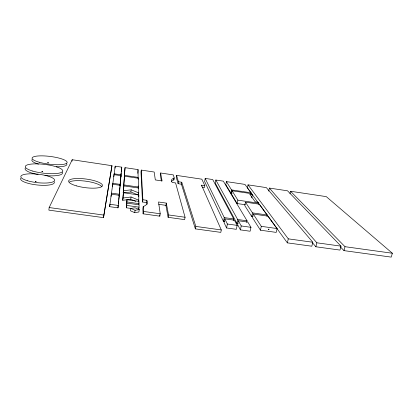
<?xml version="1.0" encoding="UTF-8"?>
<svg xmlns="http://www.w3.org/2000/svg" width="413" height="413" viewBox="0 0 413 413"><rect width="100%" height="100%" fill="white"/><g stroke="black" fill="none" stroke-linecap="round" stroke-linejoin="round"><path stroke-width="0.62" d="M131.37 208.498L126.414 207.801L126.874 203.093L139.109 204.822L138.804 209.541L138.773 208.348M127.013 199.696L126.564 204.265L127.013 199.696L139.005 201.405L138.892 204.827M126.414 207.801L126.874 203.093M135.794 201.379L130.725 199.242L122.723 200.305L123.415 192.732L138.809 194.951L138.701 201.993M123.213 192.902L123.859 185.871L138.598 188.018L138.747 192.907L138.401 195.086L130.859 191.988L123.213 192.902L123.859 185.871M122.723 200.305L123.415 192.732M124.489 176.191L123.601 187.053L124.489 176.191L138.303 178.235L138.407 188.127M125.041 167.657L124.241 177.363L125.041 167.657L138.045 169.609L138.123 178.401M121.123 173.259L120.797 176.857L121.778 167.167L115.237 166.186L109.61 206.665L118.004 207.842L119.264 195.303L111.36 194.172M119.109 195.932L120.157 185.329L112.734 184.25L112.424 186.387M119.997 186.397L121.019 175.68L114.065 174.647M118.004 207.842L118.237 205.271M118.35 203.986L118.639 200.775M118.758 199.489L119.264 195.303M119.135 195.287L119.46 191.673M119.569 190.47L119.842 187.461M119.982 185.886L120.72 177.683M121.231 172.061L121.778 167.167M49.157 207.548L48.853 210.134L103.513 217.636L111.959 165.696L72.208 159.728L49.157 207.548L103.875 215.09L111.959 165.696M72.027 161.173L72.208 159.728M103.513 217.636L103.875 215.09M114.964 168.086L115.237 166.186M112.553 185.447L112.863 183.326L120.24 184.399M113.771 176.661L114.179 173.837L121.092 174.859M111.03 196.433L111.505 193.119L119.362 194.249M109.61 206.665L109.956 204.27L118.361 205.452M120.797 177.182L121.019 175.68M130.859 191.988L131.195 189.83L138.747 192.907M130.725 199.242L131.071 196.991L138.969 200.29M130.88 208.431L130.508 210.826L134.7 212.659L138.871 211.993L139.253 209.608L135.061 207.801L130.88 208.431L135.077 210.253L139.253 209.608M138.045 169.609L137.797 173.315M138.149 179.232L138.303 178.235M171.483 181.441A31.966 7.486 10.6 0 1 173.899 179.918L174.229 178.018L173.372 174.911L160.595 172.995L162.097 180.935L155.324 179.934L154.178 172.03L141.282 170.094L140.983 171.978L142.506 202.014L146.429 202.571A38.724 10.655 8 0 1 147.038 204.363M134.7 212.659L135.077 210.253M138.546 196.603L138.809 194.951M142.506 202.014L142.867 199.758L141.282 170.094M142.867 199.758L146.791 200.315A38.765 10.521 8.1 0 1 143.234 206.572L142.857 208.911L143.105 213.831L159.816 216.164L160.223 213.774L158.515 201.993L166.294 203.103L168.535 214.941L168.122 217.321L184.632 219.623L185.06 217.253L175.587 182.938L172.226 182.438A31.997 7.388 10.6 0 1 174.229 178.018M143.105 213.831L143.492 211.43L143.234 206.572M146.429 202.571L146.791 200.315M160.595 172.995L160.285 174.864L161.426 181.054M168.122 217.321L165.912 205.344L166.294 203.103M204.822 185.674L201.828 179.18L176.552 175.391L176.232 177.249L178.106 183.692L181.421 184.183L195.364 228.879L220.8 232.374L221.285 229.943L201.544 185.184L204.822 185.674L204.461 187.595L202.277 187.27M178.106 183.692L178.447 181.756L176.552 175.391M181.421 184.183L181.761 182.247L178.447 181.756M201.363 186.149L201.544 185.184M195.364 228.879L195.824 226.422L181.761 182.247M233.391 220.573L233.722 218.936L212.71 179.552L205.199 178.421L204.621 181.498L223.49 221.425L224.749 221.605M246.721 222.452L247.067 220.821L223.309 181.142L215.834 180.022L215.245 183.088L236.871 223.304L238.125 223.479M250.841 193.867L251.063 192.804L244.945 184.399L226.412 181.612L225.808 184.668L230.888 193.114L232.147 193.299M223.49 221.425L224.254 217.599L205.199 178.421M224.863 218.849L224.094 222.7L226.582 227.966L236.355 229.323L237.165 225.384L234.393 220.191L224.863 218.849L227.377 224.016L226.582 227.966M230.888 193.114L231.533 189.903L226.412 181.612M251.693 197.822L252.369 194.595L251.713 193.692L232.075 190.78L231.43 194.012L237.165 203.557L245.332 204.74M237.165 203.557L237.862 200.15L232.075 190.78M236.871 223.304L237.656 219.494L215.834 180.022M238.353 220.749L237.563 224.584L240.412 229.886L250.118 231.234L250.954 227.315L247.821 222.086L238.353 220.749L241.228 225.952L240.412 229.886M247.392 187.9L248.022 184.859L266.354 187.621L312.796 242.24L311.83 246.215L287.355 242.859L247.769 188.416M266.953 216.195L267.216 214.997L259.354 204.192L245.461 202.169L244.754 205.581L251.713 216.495L252.942 216.67M251.713 216.495L252.477 212.881L245.461 202.169M253.231 214.027L252.457 217.661L260.453 230.196L276.225 232.395L277.087 228.559L268.058 216.154L253.231 214.027L261.295 226.339L260.453 230.196M258.378 204.311L258.621 203.186L257.893 202.184L255.151 201.781L249.746 194.208L252.369 194.595M268.739 191.09L269.395 188.075L287.536 190.806L341.009 246.143L339.997 250.082L315.878 246.773L312.569 242.865M289.998 193.651L290.54 191.255L326.275 196.629L392.35 253.241L391.256 257.113L343.993 250.629L340.441 246.933M287.355 242.859L288.284 238.853L248.022 184.859M315.878 246.773L316.848 242.803L269.395 188.075M343.993 250.629L345.01 246.695L290.54 191.255M123.069 198.023L131.071 196.991M123.544 190.713L131.195 189.83M288.284 238.853L312.796 242.24M316.848 242.803L341.009 246.143M345.01 246.695L392.35 253.241M195.824 226.422L221.285 229.943M224.254 217.599L233.722 218.936M237.656 219.494L247.067 220.821M126.776 205.437L139.181 207.181M261.295 226.339L277.087 228.559M143.492 211.43L160.223 213.774M168.535 214.941L185.06 217.253M227.377 224.016L237.165 225.384M241.228 225.952L250.954 227.315M158.737 204.321L165.912 205.344M126.92 201.947L139.073 203.666M252.477 212.881L267.216 214.997M237.862 200.15L258.621 203.186M123.921 184.936L138.572 187.074M124.54 175.37L138.278 177.409M231.533 189.903L251.063 192.804M173.62 178.87L173.899 179.918M159.64 214.905L159.816 216.164M138.154 185.984L138.205 187.9M138.37 193.847L138.401 195.086M138.561 200.759L138.592 201.962M54.222 181.854A16.985 4.306 6.3 0 1 37.072 184.967A16.985 4.306 6.3 0 1 20.867 178.179M62.322 172.314A18.848 4.481 6.7 0 1 44.965 175.535M38.104 174.565A18.848 4.481 6.7 0 1 36.334 174.209M35.683 174.064A18.848 4.481 6.7 0 1 25.348 168.065M66.694 163.729A17.651 3.954 7.1 0 1 56.287 166.764M38.492 164.131A17.651 3.954 7.1 0 1 32.085 159.609M69.461 181.983A17.067 4.378 7.6 0 1 86.611 181.297A17.067 4.378 7.6 0 1 101.815 186.666M42.653 171.643L41.894 171.555L42.653 171.643M268.388 229.323C268.982 230.743 269.503 228.136 268.388 229.323M48.409 162.825L47.696 162.737L48.409 162.825M36.07 181.741L35.25 181.668L36.07 181.741M27.49 180.76A17.005 4.249 6.4 0 0 54.495 180.739A17.005 4.249 6.4 0 0 31.197 173.806A17.005 4.249 6.4 0 0 27.49 180.76M32.87 171.111A18.869 4.424 6.8 0 0 62.652 171.39A18.869 4.424 6.8 0 0 36.571 163.863A18.869 4.424 6.8 0 0 32.87 171.111M39.256 162.247A17.666 3.903 7.1 0 0 67.04 162.794A17.666 3.903 7.1 0 0 42.508 155.866A17.666 3.903 7.1 0 0 39.256 162.247M76.333 185.845A17.083 4.321 7.6 0 0 102.465 185.664A17.083 4.321 7.6 0 0 77.835 178.493A17.083 4.321 7.6 0 0 76.333 185.845"/></g></svg>
